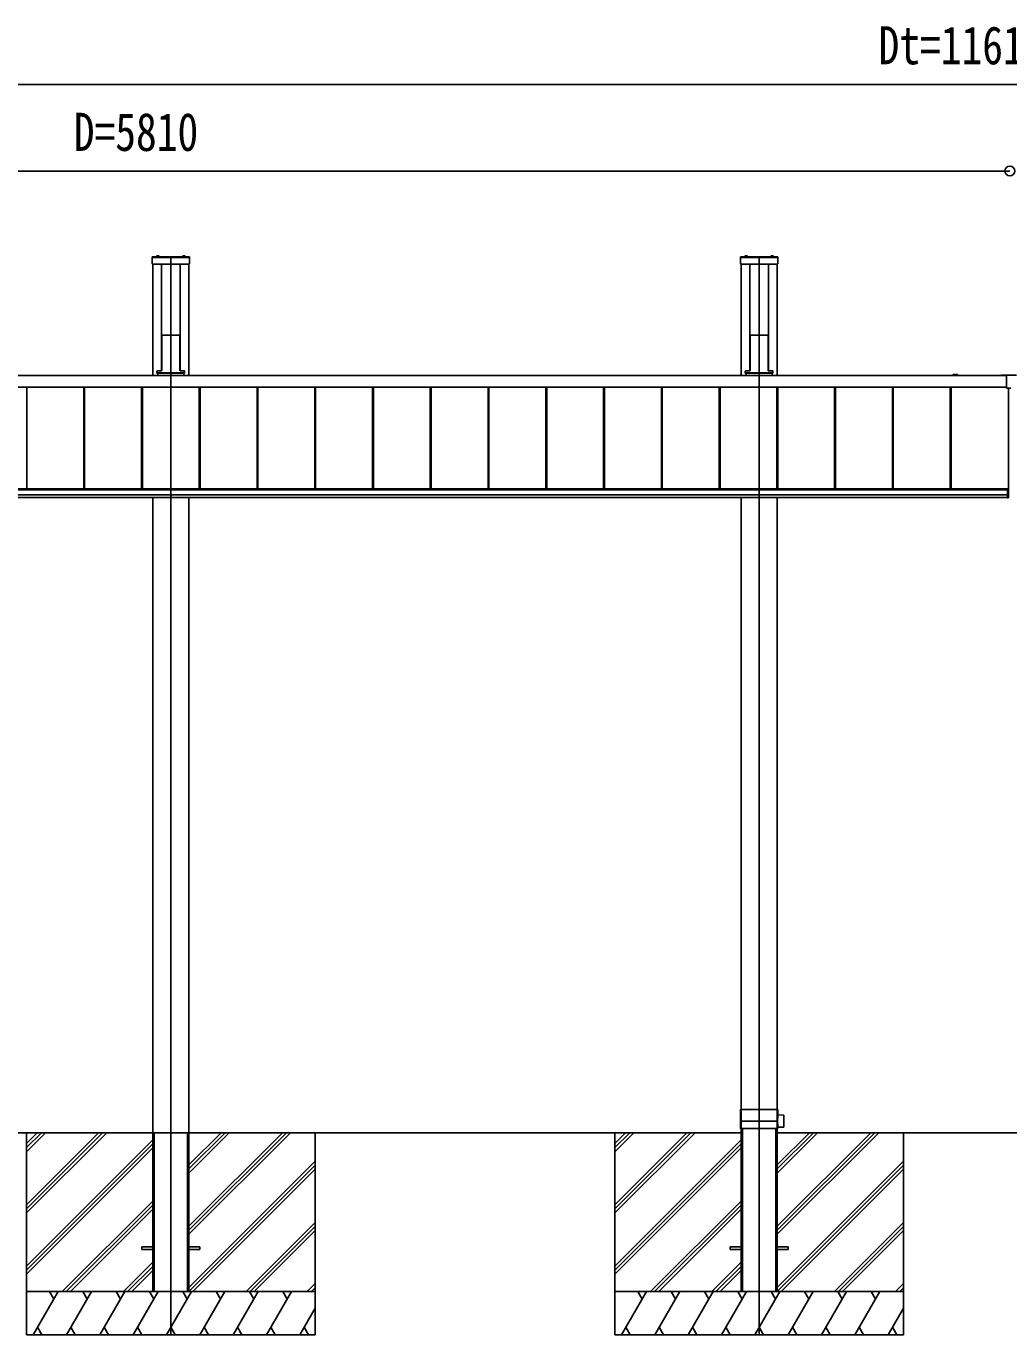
# Model space of a CAD drawing. Units: millimetres, scale not verified. Extents: x -16820 to 16820, y -11880 to 11880.
# Drawn here: x -11456 to -8053, y -7960 to -3428 of the extents above; entities that cross this region are included whole.
import ezdxf
from ezdxf.enums import TextEntityAlignment as Align

# ---------------------------------------------------------------- set-up
doc = ezdxf.new("R2010")
doc.units = ezdxf.units.MM
doc.header["$LTSCALE"] = 50
for name, color, linetype in [('0-3_YKK_12', 2, 'Continuous'), ('0-4_YKK_13', 4, 'Continuous'), ('0-5_YKK_A1', 4, 'Continuous'), ('0-6_YKK_D', 6, 'Continuous')]:
    doc.layers.add(name, color=color, linetype=linetype)
doc.styles.add('ＭＳ ゴシック', font='')
doc.styles.get('ＭＳ ゴシック').set_extended_font_data('MS Gothic')

msp = doc.modelspace()

# ---------------------------------------------------------------- linework, layer by layer
at = {"layer": '0-3_YKK_12'}
for p, q in [((-10954.92, -7960), (-10954.92, -4230)), ((-8917.92, -7960), (-8917.92, -4230))]:
    msp.add_line(p, q, dxfattribs=at)
at = {"layer": '0-4_YKK_13'}
for p, q in [((-11019.42, -4227), (-11019.42, -4251)), ((-10890.42, -4227), (-11019.42, -4227)), ((-10890.42, -4229.5), (-11019.42, -4229.5)), ((-10890.42, -4230), (-11019.42, -4230)), ((-10892.42, -4253), (-11017.42, -4253)), ((-11005.82, -4226.45), (-11005.82, -4226.26)), ((-11005.28, -4227), (-10994.57, -4227)), ((-11005.17, -4227), (-11004.82, -4227)), ((-11002.29, -4223.67), (-11001.07, -4226.13)), ((-10999.92, -4226.74), (-11001.07, -4226.13)), ((-10999.92, -4226.74), (-10998.78, -4226.13)), ((-10997.55, -4223.67), (-10998.78, -4226.13)), ((-10994.02, -4226.45), (-10994.02, -4226.26)), ((-10915.82, -4226.45), (-10915.82, -4226.26)), ((-10915.28, -4227), (-10904.57, -4227)), ((-10912.29, -4223.67), (-10911.07, -4226.13)), ((-10909.92, -4226.74), (-10911.07, -4226.13)), ((-10909.92, -4226.74), (-10908.78, -4226.13)), ((-10907.55, -4223.67), (-10908.78, -4226.13)), ((-10904.02, -4226.45), (-10904.02, -4226.26)), ((-10890.42, -4227), (-10890.42, -4251)), ((-8982.42, -4227), (-8982.42, -4251)), ((-8853.42, -4227), (-8982.42, -4227)), ((-8853.42, -4229.5), (-8982.42, -4229.5)), ((-8853.42, -4230), (-8982.42, -4230)), ((-8855.42, -4253), (-8980.42, -4253)), ((-8968.82, -4226.45), (-8968.82, -4226.26)), ((-8968.28, -4227), (-8957.57, -4227)), ((-8968.17, -4227), (-8967.82, -4227)), ((-8965.29, -4223.67), (-8964.07, -4226.13)), ((-8962.92, -4226.74), (-8964.07, -4226.13)), ((-8962.92, -4226.74), (-8961.78, -4226.13)), ((-8960.55, -4223.67), (-8961.78, -4226.13)), ((-8957.02, -4226.45), (-8957.02, -4226.26)), ((-8878.82, -4226.45), (-8878.82, -4226.26)), ((-8878.28, -4227), (-8867.57, -4227)), ((-8875.29, -4223.67), (-8874.07, -4226.13)), ((-8872.92, -4226.74), (-8874.07, -4226.13)), ((-8872.92, -4226.74), (-8871.78, -4226.13)), ((-8870.55, -4223.67), (-8871.78, -4226.13)), ((-8867.02, -4226.45), (-8867.02, -4226.26)), ((-8853.42, -4227), (-8853.42, -4251)), ((-10986.17, -4504.16), (-10986.17, -4619.21)), ((-10985.81, -4498.31), (-10986.16, -4503.81)), ((-10985.31, -4497.85), (-10983.27, -4497.85)), ((-10982.96, -4498.17), (-10983.27, -4497.85)), ((-10982.96, -4498.17), (-10926.88, -4498.17)), ((-10926.88, -4498.17), (-10926.57, -4497.85)), ((-10926.57, -4497.85), (-10924.53, -4497.85)), ((-10924.03, -4498.31), (-10923.68, -4503.81)), ((-10923.67, -4504.16), (-10923.67, -4619.21)), ((-8949.17, -4504.16), (-8949.17, -4619.21)), ((-8948.81, -4498.31), (-8949.16, -4503.81)), ((-8948.31, -4497.85), (-8946.27, -4497.85)), ((-8945.96, -4498.17), (-8946.27, -4497.85)), ((-8945.96, -4498.17), (-8889.88, -4498.17)), ((-8889.88, -4498.17), (-8889.57, -4497.85)), ((-8889.57, -4497.85), (-8887.53, -4497.85)), ((-8887.03, -4498.31), (-8886.68, -4503.81)), ((-8886.67, -4504.16), (-8886.67, -4619.21)), ((-11002.29, -4621.97), (-10987.28, -4621.97)), ((-10986.17, -4619.21), (-10986.28, -4621.03)), ((-10923.67, -4619.21), (-10923.56, -4621.03)), ((-10922.56, -4621.97), (-10907.55, -4621.97)), ((-8965.29, -4621.97), (-8950.28, -4621.97)), ((-8949.17, -4619.21), (-8949.28, -4621.03)), ((-8886.67, -4619.21), (-8886.56, -4621.03)), ((-8885.56, -4621.97), (-8870.55, -4621.97)), ((-11002.79, -4622.47), (-11002.79, -4629.96)), ((-11002.79, -4629.3), (-10907.05, -4629.3)), ((-11002.79, -4629.96), (-10907.05, -4629.96)), ((-10907.05, -4622.47), (-10907.05, -4629.96)), ((-8965.79, -4622.47), (-8965.79, -4629.96)), ((-8965.79, -4629.3), (-8870.05, -4629.3)), ((-8965.79, -4629.96), (-8870.05, -4629.96)), ((-8870.05, -4622.47), (-8870.05, -4629.96)), ((-8079.92, -4636.51), (-8079.92, -4638.51)), ((-8079.92, -4636.51), (-8026.92, -4636.51)), ((-8079.92, -4638.51), (-8060.92, -4638.51)), ((-8060.92, -4638.51), (-8060.92, -4681.51)), ((-8045.92, -4681.51), (-8060.92, -4681.51)), ((-8058.42, -5030.22), (-8058.42, -5061.49)), ((-8054.92, -5030.22), (-8058.42, -5030.22)), ((-8058.42, -5052.67), (-8054.92, -5052.67)), ((-8054.92, -5061.49), (-8058.42, -5061.49)), ((-8057.92, -5030.22), (-8057.92, -5061.49)), ((-8054.92, -5030.22), (-8054.92, -5061.49)), ((-8982.92, -7220), (-8982.57, -7180.3)), ((-8982.27, -7180), (-8853.57, -7180)), ((-8981.42, -7180.3), (-8981.42, -7244.7)), ((-8980.42, -7244.7), (-8980.42, -7180.3)), ((-8855.42, -7180.3), (-8855.42, -7244.7)), ((-8854.42, -7244.7), (-8854.42, -7180.3)), ((-8853.27, -7180.3), (-8853.02, -7209.18)), ((-8853.11, -7198.65), (-8833.22, -7199)), ((-8832.92, -7199.29), (-8832.92, -7240.71)), ((-8982.71, -7244.7), (-8982.92, -7220)), ((-8982.92, -7220), (-8854.42, -7220)), ((-8982.41, -7245), (-8853.44, -7245)), ((-8853.02, -7209.18), (-8854.42, -7209.18)), ((-8853.02, -7230.82), (-8854.42, -7230.82)), ((-8853.14, -7244.7), (-8853.02, -7230.82)), ((-8853.11, -7241.35), (-8833.22, -7241.01))]:
    msp.add_line(p, q, dxfattribs=at)
for centre, radius, start, end in [((-11017.42, -4251), 2, 180, 270), ((-11005.28, -4226.45), 0.545, 180, 270), ((-11005.27, -4226.26), 0.55, 138.43917, 180), ((-10999.92, -4231), 7.7, 41.56083, 138.43917), ((-10994.57, -4226.45), 0.545, 270, 0), ((-10994.57, -4226.26), 0.55, 0, 41.56083), ((-10915.28, -4226.45), 0.545, 180, 270), ((-10915.27, -4226.26), 0.55, 138.43917, 180), ((-10909.92, -4231), 7.7, 41.56083, 138.43917), ((-10904.57, -4226.45), 0.545, 270, 0), ((-10904.57, -4226.26), 0.55, 0, 41.56083), ((-10892.42, -4251), 2, 270, 0), ((-8980.42, -4251), 2, 180, 270), ((-8968.28, -4226.45), 0.545, 180, 270), ((-8968.27, -4226.26), 0.55, 138.43917, 180), ((-8962.92, -4231), 7.7, 41.56083, 138.43917), ((-8957.57, -4226.45), 0.545, 270, 0), ((-8957.57, -4226.26), 0.55, 0, 41.56083), ((-8878.28, -4226.45), 0.545, 180, 270), ((-8878.27, -4226.26), 0.55, 138.43917, 180), ((-8872.92, -4231), 7.7, 41.56083, 138.43917), ((-8867.57, -4226.45), 0.545, 270, 0), ((-8867.57, -4226.26), 0.55, 0, 41.56083), ((-8855.42, -4251), 2, 270, 0), ((-8982.27, -7180.3), 0.3, 90, 179.5), ((-8981.72, -7180.3), 0.3, 0, 90), ((-8980.12, -7180.3), 0.3, 90, 180), ((-8855.72, -7180.3), 0.3, 0, 90), ((-8854.12, -7180.3), 0.3, 90, 180), ((-8853.57, -7180.3), 0.3, 0.5, 90), ((-8833.22, -7199.3), 0.3, 0, 89), ((-8982.41, -7244.7), 0.3, 180.5, 270), ((-8981.72, -7244.7), 0.3, 270, 0), ((-8980.12, -7244.7), 0.3, 180, 270), ((-8855.72, -7244.7), 0.3, 270, 0), ((-8854.12, -7244.7), 0.3, 180, 270), ((-8853.44, -7244.7), 0.3, 270, 359.5), ((-8833.22, -7240.71), 0.3, 271, 0)]:
    msp.add_arc(centre, radius, start, end, dxfattribs=at)
for centre, major_axis, ratio, start_param, end_param in [((-10986.13, -4503.81), (0.031, 0.5), 0.061627, 1.5746234, 2.3600215), ((-10985.31, -4498.35), (0.346, -0.364), 0.996462, 2.3838095, 3.8892836), ((-10924.53, -4498.35), (-0.346, -0.364), 0.996462, 2.3939017, 3.8993758), ((-10923.71, -4503.81), (-0.031, 0.5), 0.061627, 3.9231638, 4.7085619), ((-8949.13, -4503.81), (0.031, 0.5), 0.061627, 1.5746234, 2.3600215), ((-8948.31, -4498.35), (0.346, -0.364), 0.996462, 2.3838095, 3.8892836), ((-8887.53, -4498.35), (-0.346, -0.364), 0.996462, 2.3939017, 3.8993758), ((-8886.71, -4503.81), (-0.031, 0.5), 0.061627, 3.9231638, 4.7085619), ((-11002.29, -4622.47), (0.355, -0.355), 0.99628, 2.358058, 3.9251274), ((-10987.28, -4620.97), (0.691, -0.728), 0.996462, 5.5254021, 7.0308762), ((-10922.56, -4620.97), (-0.691, -0.728), 0.996462, 5.5354944, 7.0409685), ((-10907.55, -4622.47), (-0.355, -0.355), 0.99628, 2.358058, 3.9251274), ((-8965.29, -4622.47), (0.355, -0.355), 0.99628, 2.358058, 3.9251274), ((-8950.28, -4620.97), (0.691, -0.728), 0.996462, 5.5254021, 7.0308762), ((-8885.56, -4620.97), (-0.691, -0.728), 0.996462, 5.5354944, 7.0409685), ((-8870.55, -4622.47), (-0.355, -0.355), 0.99628, 2.358058, 3.9251274)]:
    msp.add_ellipse(centre, major_axis=major_axis, ratio=ratio, start_param=start_param, end_param=end_param, dxfattribs=at)
at = {"layer": '0-5_YKK_A1'}
for p, q in [((-11017.42, -4637.53), (-11017.42, -4253)), ((-10986.92, -4253), (-10986.92, -4621.9)), ((-10922.92, -4253), (-10922.92, -4621.9)), ((-10892.42, -4637.53), (-10892.42, -4253)), ((-8980.42, -4637.53), (-8980.42, -4253)), ((-8949.92, -4253), (-8949.92, -4621.9)), ((-8885.92, -4253), (-8885.92, -4621.9)), ((-8855.42, -4637.53), (-8855.42, -4253)), ((-10986.92, -4596.8), (-10986.17, -4596.8)), ((-10923.67, -4596.8), (-10922.92, -4596.8)), ((-8949.92, -4596.8), (-8949.17, -4596.8)), ((-8886.67, -4596.8), (-8885.92, -4596.8)), ((-13853.42, -4638.51), (-8060.92, -4638.51)), ((-13664.17, -4637.53), (-8245.67, -4637.53)), ((-10999.92, -4629.96), (-10999.92, -4637.53)), ((-10909.92, -4629.96), (-10909.92, -4637.53)), ((-8962.92, -4629.96), (-8962.92, -4637.53)), ((-8872.92, -4629.96), (-8872.92, -4637.53)), ((-8240.38, -4635.03), (-8245.67, -4635.03)), ((-8245.67, -4637.53), (-8232.22, -4637.53)), ((-8231.92, -4635.03), (-8239.46, -4635.03)), ((-8231.92, -4637.83), (-8231.92, -4638.51)), ((-8229.42, -4638.51), (-8229.42, -4637.53)), ((-13853.42, -4678.42), (-8060.92, -4678.42)), ((-13853.42, -4678.7), (-8060.92, -4678.7)), ((-11453.82, -5030.61), (-11453.82, -4678.7)), ((-11453.42, -5030.61), (-11453.42, -4678.7)), ((-11256.42, -5030.61), (-11256.42, -4678.7)), ((-11253.82, -5030.61), (-11253.82, -4678.7)), ((-11253.42, -5030.61), (-11253.42, -4678.7)), ((-11056.42, -5030.61), (-11056.42, -4678.7)), ((-11053.82, -5030.61), (-11053.82, -4678.7)), ((-11053.42, -5030.61), (-11053.42, -4678.7)), ((-10856.42, -5030.61), (-10856.42, -4678.7)), ((-10853.82, -5030.61), (-10853.82, -4678.7)), ((-10853.42, -5030.61), (-10853.42, -4678.7)), ((-10656.42, -5030.61), (-10656.42, -4678.7)), ((-10653.82, -5030.61), (-10653.82, -4678.7)), ((-10653.42, -5030.61), (-10653.42, -4678.7)), ((-10456.42, -5030.61), (-10456.42, -4678.7)), ((-10456.42, -5030.61), (-10456.42, -4678.7)), ((-10453.82, -5030.61), (-10453.82, -4678.7)), ((-10453.82, -5030.61), (-10453.82, -4678.7)), ((-10453.42, -5030.61), (-10453.42, -4678.7)), ((-10256.42, -5030.61), (-10256.42, -4678.7)), ((-10253.82, -5030.61), (-10253.82, -4678.7)), ((-10253.42, -5030.61), (-10253.42, -4678.7)), ((-10056.42, -5030.61), (-10056.42, -4678.7)), ((-10053.82, -5030.61), (-10053.82, -4678.7)), ((-10053.42, -5030.61), (-10053.42, -4678.7)), ((-9856.42, -5030.61), (-9856.42, -4678.7)), ((-9853.82, -5030.61), (-9853.82, -4678.7)), ((-9853.42, -5030.61), (-9853.42, -4678.7)), ((-9656.42, -5030.61), (-9656.42, -4678.7)), ((-9653.82, -5030.61), (-9653.82, -4678.7)), ((-9653.42, -5030.61), (-9653.42, -4678.7)), ((-9456.42, -5030.61), (-9456.42, -4678.7)), ((-9453.82, -5030.61), (-9453.82, -4678.7)), ((-9453.42, -5030.61), (-9453.42, -4678.7)), ((-9256.42, -5030.61), (-9256.42, -4678.7)), ((-9253.82, -5030.61), (-9253.82, -4678.7)), ((-9253.42, -5030.61), (-9253.42, -4678.7)), ((-9056.42, -5030.61), (-9056.42, -4678.7)), ((-9053.82, -5030.61), (-9053.82, -4678.7)), ((-9053.42, -5030.61), (-9053.42, -4678.7)), ((-8856.42, -5030.61), (-8856.42, -4678.7)), ((-8853.82, -5030.61), (-8853.82, -4678.7)), ((-8853.42, -5030.61), (-8853.42, -4678.7)), ((-8656.42, -5030.61), (-8656.42, -4678.7)), ((-8653.82, -5030.61), (-8653.82, -4678.7)), ((-8653.42, -5030.61), (-8653.42, -4678.7)), ((-8456.42, -5030.61), (-8456.42, -4678.7)), ((-8453.82, -5030.61), (-8453.82, -4678.7)), ((-8453.42, -5030.61), (-8453.42, -4678.7)), ((-8256.42, -5030.61), (-8256.42, -4678.7)), ((-8253.82, -5030.61), (-8253.82, -4678.7)), ((-8253.42, -5030.61), (-8253.42, -4678.7)), ((-8054.92, -5030.22), (-8054.92, -4681.51)), ((-8054.72, -5028.19), (-8054.72, -4681.51)), ((-8054.72, -5028.19), (-8054.92, -5028.19)), ((-13851.42, -5030.61), (-8058.42, -5030.61)), ((-13851.42, -5034.35), (-8058.42, -5034.35)), ((-13851.42, -5034.35), (-8058.42, -5034.35)), ((-13851.42, -5051.27), (-8058.42, -5051.27)), ((-13851.42, -5060), (-8058.42, -5060)), ((-11017.42, -7810), (-11017.42, -5060)), ((-10892.42, -7810), (-10892.42, -5060)), ((-8980.42, -7810), (-8980.42, -5060)), ((-8855.42, -7810), (-8855.42, -5060)), ((-8978.72, -7247), (-8975.22, -7247)), ((-8978.72, -7247), (-8978.72, -7810)), ((-8975.22, -7247), (-8975.22, -7810)), ((-8860.62, -7247), (-8857.12, -7247)), ((-8860.62, -7247), (-8860.62, -7810)), ((-8857.12, -7247), (-8857.12, -7810)), ((-12929.42, -7260), (-11017.42, -7260)), ((-11454.92, -7260), (-11454.92, -7960)), ((-11190.95, -7260), (-11454.92, -7523.97)), ((-11403.08, -7260), (-11454.92, -7311.84)), ((-11205.09, -7260), (-11454.92, -7509.83)), ((-11176.81, -7260), (-11454.92, -7538.11)), ((-11417.22, -7260), (-11454.92, -7297.7)), ((-11388.94, -7260), (-11454.92, -7325.98)), ((-11017.42, -7284.46), (-11454.92, -7721.96)), ((-11017.42, -7260), (-10892.42, -7260)), ((-11015.72, -7260), (-11015.72, -7810)), ((-11012.22, -7260), (-11012.22, -7810)), ((-10897.62, -7260), (-10897.62, -7810)), ((-10894.12, -7260), (-10894.12, -7810)), ((-10892.42, -7260), (-8980.42, -7260)), ((-10554.55, -7260), (-10892.42, -7597.87)), ((-10766.68, -7260), (-10892.42, -7385.74)), ((-10568.69, -7260), (-10892.42, -7583.73)), ((-10540.41, -7260), (-10892.42, -7612.01)), ((-10780.83, -7260), (-10892.42, -7371.59)), ((-10752.54, -7260), (-10892.42, -7399.88)), ((-10454.92, -7260), (-10454.92, -7960)), ((-9417.92, -7260), (-9417.92, -7960)), ((-9153.95, -7260), (-9417.92, -7523.97)), ((-9366.08, -7260), (-9417.92, -7311.84)), ((-9168.09, -7260), (-9417.92, -7509.83)), ((-9139.81, -7260), (-9417.92, -7538.11)), ((-9380.22, -7260), (-9417.92, -7297.7)), ((-9351.94, -7260), (-9417.92, -7325.98)), ((-8980.42, -7284.46), (-9417.92, -7721.96)), ((-8517.55, -7260), (-8855.42, -7597.87)), ((-8729.68, -7260), (-8855.42, -7385.74)), ((-8531.69, -7260), (-8855.42, -7583.73)), ((-8503.41, -7260), (-8855.42, -7612.01)), ((-8743.83, -7260), (-8855.42, -7371.59)), ((-8715.54, -7260), (-8855.42, -7399.88)), ((-7251.42, -7260), (-8855.42, -7260)), ((-8417.92, -7260), (-8417.92, -7960)), ((-11017.42, -7298.6), (-11454.92, -7736.1)), ((-11017.42, -7312.75), (-11454.92, -7750.25)), ((-8980.42, -7298.6), (-9417.92, -7736.1)), ((-8980.42, -7312.75), (-9417.92, -7750.25)), ((-10454.92, -7358.36), (-10892.42, -7795.86)), ((-10454.92, -7372.5), (-10892.42, -7810)), ((-8417.92, -7358.36), (-8855.42, -7795.86)), ((-8417.92, -7372.5), (-8855.42, -7810)), ((-10454.92, -7386.64), (-10878.28, -7810)), ((-8417.92, -7386.64), (-8841.28, -7810)), ((-11017.42, -7496.59), (-11330.83, -7810)), ((-11017.42, -7510.74), (-11316.68, -7810)), ((-8980.42, -7496.59), (-9293.83, -7810)), ((-8980.42, -7510.74), (-9279.68, -7810)), ((-11017.42, -7524.88), (-11302.54, -7810)), ((-8980.42, -7524.88), (-9265.54, -7810)), ((-10454.92, -7570.49), (-10694.43, -7810)), ((-10454.92, -7584.63), (-10680.29, -7810)), ((-10454.92, -7598.77), (-10666.15, -7810)), ((-8417.92, -7570.49), (-8657.43, -7810)), ((-8417.92, -7584.63), (-8643.29, -7810)), ((-8417.92, -7598.77), (-8629.15, -7810)), ((-11054.92, -7655.5), (-11054.92, -7664.5)), ((-11054.92, -7655.5), (-11017.42, -7655.5)), ((-10892.42, -7655.5), (-10854.92, -7655.5)), ((-10854.92, -7655.5), (-10854.92, -7664.5)), ((-9017.92, -7655.5), (-9017.92, -7664.5)), ((-9017.92, -7655.5), (-8980.42, -7655.5)), ((-8855.42, -7655.5), (-8817.92, -7655.5)), ((-8817.92, -7655.5), (-8817.92, -7664.5)), ((-11054.92, -7664.5), (-11017.42, -7664.5)), ((-10892.42, -7664.5), (-10854.92, -7664.5)), ((-9017.92, -7664.5), (-8980.42, -7664.5)), ((-8855.42, -7664.5), (-8817.92, -7664.5)), ((-11017.42, -7708.73), (-11118.69, -7810)), ((-11017.42, -7722.87), (-11104.55, -7810)), ((-11017.42, -7737.01), (-11090.41, -7810)), ((-8980.42, -7708.73), (-9081.69, -7810)), ((-8980.42, -7722.87), (-9067.55, -7810)), ((-8980.42, -7737.01), (-9053.41, -7810)), ((-10454.92, -7782.62), (-10482.3, -7810)), ((-8417.92, -7782.62), (-8445.3, -7810)), ((-11454.92, -7810), (-10454.92, -7810)), ((-11431.8, -7960), (-11345.2, -7810)), ((-11360.2, -7835.98), (-11375.2, -7810)), ((-11316.33, -7960), (-11229.73, -7810)), ((-11244.73, -7835.98), (-11259.73, -7810)), ((-11200.86, -7960), (-11114.26, -7810)), ((-11129.26, -7835.98), (-11144.26, -7810)), ((-11085.39, -7960), (-10998.79, -7810)), ((-11013.79, -7835.98), (-11028.79, -7810)), ((-11017.42, -7810), (-10892.42, -7810)), ((-10969.92, -7960), (-10883.32, -7810)), ((-10898.32, -7835.98), (-10913.32, -7810)), ((-10854.45, -7960), (-10767.85, -7810)), ((-10782.85, -7835.98), (-10797.85, -7810)), ((-10738.98, -7960), (-10652.38, -7810)), ((-10682.38, -7810), (-10667.38, -7835.98)), ((-10623.51, -7960), (-10536.91, -7810)), ((-10566.91, -7810), (-10551.91, -7835.98)), ((-10454.92, -7796.76), (-10468.16, -7810)), ((-9417.92, -7810), (-8417.92, -7810)), ((-9394.8, -7960), (-9308.2, -7810)), ((-9323.2, -7835.98), (-9338.2, -7810)), ((-9279.33, -7960), (-9192.73, -7810)), ((-9207.73, -7835.98), (-9222.73, -7810)), ((-9163.86, -7960), (-9077.26, -7810)), ((-9092.26, -7835.98), (-9107.26, -7810)), ((-9048.39, -7960), (-8961.79, -7810)), ((-8976.79, -7835.98), (-8991.79, -7810)), ((-8980.42, -7810), (-8855.42, -7810)), ((-8932.92, -7960), (-8846.32, -7810)), ((-8861.32, -7835.98), (-8876.32, -7810)), ((-8817.45, -7960), (-8730.85, -7810)), ((-8745.85, -7835.98), (-8760.85, -7810)), ((-8701.98, -7960), (-8615.38, -7810)), ((-8645.38, -7810), (-8630.38, -7835.98)), ((-8586.51, -7960), (-8499.91, -7810)), ((-8529.91, -7810), (-8514.91, -7835.98)), ((-8417.92, -7796.76), (-8431.16, -7810)), ((-10508.04, -7960), (-10454.92, -7867.99)), ((-8471.04, -7960), (-8417.92, -7867.99)), ((-11454.92, -7960), (-10454.92, -7960)), ((-11416.8, -7934.02), (-11401.8, -7960)), ((-11301.33, -7934.02), (-11286.33, -7960)), ((-11185.86, -7934.02), (-11170.86, -7960)), ((-11070.39, -7934.02), (-11055.39, -7960)), ((-10954.92, -7934.02), (-10939.92, -7960)), ((-10839.45, -7934.02), (-10824.45, -7960)), ((-10723.98, -7934.02), (-10708.98, -7960)), ((-10608.51, -7934.02), (-10593.51, -7960)), ((-10493.04, -7934.02), (-10478.04, -7960)), ((-9417.92, -7960), (-8417.92, -7960)), ((-9379.8, -7934.02), (-9364.8, -7960)), ((-9264.33, -7934.02), (-9249.33, -7960)), ((-9148.86, -7934.02), (-9133.86, -7960)), ((-9033.39, -7934.02), (-9018.39, -7960)), ((-8917.92, -7934.02), (-8902.92, -7960)), ((-8802.45, -7934.02), (-8787.45, -7960)), ((-8686.98, -7934.02), (-8671.98, -7960)), ((-8571.51, -7934.02), (-8556.51, -7960)), ((-8456.04, -7934.02), (-8441.04, -7960))]:
    msp.add_line(p, q, dxfattribs=at)
for centre, radius, start, end in [((-8245.67, -4636.28), 1.25, 90, 270), ((-8240.38, -4635.23), 0.2, 23.57818, 90), ((-8239.92, -4635.03), 0.3, 203.57818, 336.42182), ((-8239.46, -4635.23), 0.2, 90, 156.42182), ((-8232.22, -4637.83), 0.3, 360, 90), ((-8231.92, -4637.53), 2.5, 0, 90)]:
    msp.add_arc(centre, radius, start, end, dxfattribs=at)
at = {"layer": '0-6_YKK_D'}
for p, q in [((-2446.92, -3630), (-13659.92, -3630)), ((-8049.92, -3930), (-13859.92, -3930))]:
    msp.add_line(p, q, dxfattribs=at)
msp.add_circle((-8049.92, -3930), 17, dxfattribs=at)
msp.add_circle((-8049.92, -3930), 17, dxfattribs=at)

# ---------------------------------------------------------------- texts
at = {"layer": '0-6_YKK_D', "style": 'ＭＳ ゴシック', "width": 0.8}
for s, p in [('Dt=11613', (-8504.62, -3600)), ('D=5810', (-11290.92, -3900))]:
    msp.add_text(s, height=132, dxfattribs=at).set_placement(p, align=Align.BOTTOM_LEFT)

doc.saveas('drawing.dxf')
